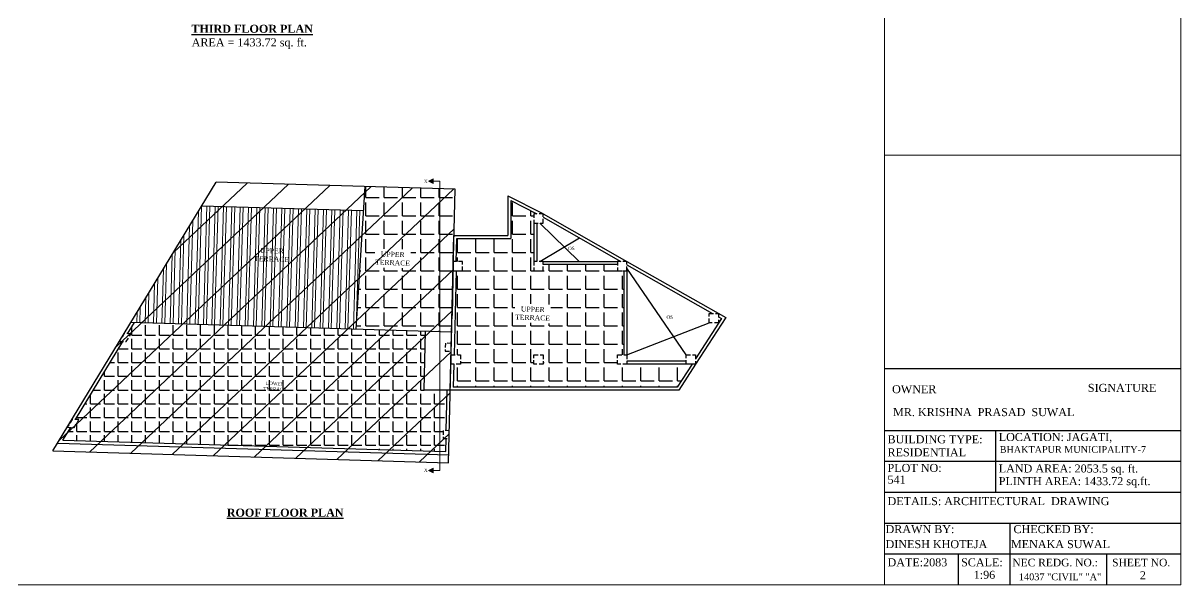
# Model space of a CAD drawing. Header units: inches. Extents: x 4069 to 291496, y -47643 to 12535.
# Drawn here: x 119747 to 121484, y -29056 to -28214 of the extents above; entities that cross this region are included whole.
import ezdxf

# ---------------------------------------------------------------- set-up
doc = ezdxf.new("R2010")
doc.units = ezdxf.units.IN
doc.header["$LTSCALE"] = 5
doc.header["$MEASUREMENT"] = 0
doc.linetypes.add('HIDDEN', pattern=[0.375, 0.25, -0.125])
for name, color, linetype, lineweight in [('1', 7, 'Continuous', 25), ('A-WALL', 7, 'Continuous', 9), ('ele1', 21, 'Continuous', 20)]:
    doc.layers.add(name, color=color, linetype=linetype, lineweight=lineweight)
doc.layers.add('TEXT', color=6, linetype='Continuous')
doc.layers.add('WALL', color=7, linetype='Continuous')
doc.styles.add('ordinary', font='times.ttf')
pattern_1 = [(0, (-5551.395, -5540.418), (0, 27.5), [20, -7.5]), (90, (-5551.395, -5540.418), (-27.5, 2e-15), [20, -7.5])]

# ---------------------------------------------------------------- blocks, each defined once
blk = doc.blocks.new('x-x')
at = {"ltscale": 5}
for points in [[(11364, -701.5), (11364, -694.5), (11357.1, -698.1)], [(11364, -1135.5), (11364, -1128.5), (11357.1, -1132.1)]]:
    blk.add_hatch(color=256, dxfattribs=at).paths.add_polyline_path(points)
for p, q in [((11364, -694.5), (11357.1, -698.1)), ((11364, -701.5), (11364, -694.5)), ((11357.1, -698.1), (11364, -701.5)), ((11374.1, -698.1), (11364, -698.1)), ((11374.1, -698.1), (11374.1, -1132.1)), ((11364, -1128.5), (11357.1, -1132.1)), ((11364, -1135.5), (11364, -1128.5)), ((11357.1, -1132.1), (11364, -1135.5)), ((11374.1, -1132.1), (11364, -1132.1))]:
    blk.add_line(p, q, dxfattribs=at)
at = {"layer": 'A-WALL', "color": 1, "ltscale": 5}
blk.add_line((11374.1, -1120.1), (11374.1, -1132.1), dxfattribs=at)
at = {"layer": 'TEXT', "style": 'ordinary'}
for p in [(11350.1, -701), (11350.1, -1134.1)]:
    blk.add_text('X', height=5, dxfattribs=at).set_placement(p)

msp = doc.modelspace()

# ---------------------------------------------------------------- hatches: boundary and pattern name
at = {"layer": 'A-WALL', "ltscale": 5}
h = msp.add_hatch(dxfattribs=at)
h.set_pattern_fill('STEEL', color=254, scale=100, angle=43.28998543, style=0)
h.set_pattern_definition([(88.28999, (106180.874, -27328.41), (-12.494433, 0.373012), []), (88.28999, (106176.589, -27323.861), (-12.494433, 0.373012), [])])
h.paths.add_polyline_path([(120095.49621, -28548.78963), (120149.08353, -28550.3898), (120148.36965, -28574.29677), (120094.78232, -28572.6966)], flags=24)
h.paths.add_polyline_path([(120257.69899, -28495.08698), (120015.42997, -28487.85422), (119909.09241, -28662.7589), (120246.42203, -28672.82962)])
at = {"layer": 'WALL', "linetype": 'ByBlock', "ltscale": 5, "true_color": 0xf8991e}
h = msp.add_hatch(dxfattribs=at)
h.set_pattern_fill('ANSI31', color=30, scale=350, angle=-1.71001457)
h.set_pattern_definition([(43.29, (111631.187, -25296.735), (-29.99899, 31.8453), [])])
h.paths.add_polyline_path([(119792.00161, -28855.35057), (120036.93645, -28452.48024), (120395.11414, -28463.17337), (120385.39995, -28873.06603)])
h = msp.add_hatch(dxfattribs=at)
h.set_pattern_fill('ANGLE', color=30, scale=100)
h.set_pattern_definition(pattern_1)
h.paths.add_polyline_path([(120274.06389, -28580.27756), (120328.24035, -28581.89533), (120329.09143, -28553.39416), (120274.91496, -28551.77639)], flags=16)
h.paths.add_polyline_path([(120393.47822, -28532.20133), (120395.11414, -28463.17337), (120259.97973, -28459.13903), (120246.42203, -28672.82962), (120390.04381, -28677.11734)])
h = msp.add_hatch(dxfattribs=at)
h.set_pattern_fill('ANGLE', color=30, scale=100)
h.set_pattern_definition(pattern_1)
h.paths.add_polyline_path([(120648.507, -28585.20133), (120639.007, -28585.20133), (120639.007, -28575.70133), (120527.44021, -28575.70133), (120527.44021, -28585.20133), (120513.44021, -28585.20133), (120513.44021, -28571.20133), (120513.44021, -28499.81793), (120517.68624, -28499.81793), (120478.94021, -28480.11517), (120478.94021, -28536.70133), (120397.87284, -28536.70133), (120397.05521, -28571.20133), (120406.55395, -28571.20133), (120406.55395, -28585.20133), (120396.72342, -28585.20133), (120393.73061, -28711.48366), (120403.22935, -28711.48366), (120403.22935, -28725.48366), (120393.39882, -28725.48366), (120392.5812, -28759.98366), (120728.36529, -28759.98366), (120750.65853, -28725.48366), (120653.007, -28725.48366), (120639.007, -28725.48366), (120639.007, -28711.48366), (120648.507, -28711.48366)])
h.paths.add_polyline_path([(120513.44021, -28711.48366), (120527.44021, -28711.48366), (120527.44021, -28725.48366), (120513.44021, -28725.48366)], flags=16)
h.paths.add_polyline_path([(120484.08142, -28662.68438), (120538.25789, -28664.30214), (120539.10896, -28635.80097), (120484.9325, -28634.1832)], flags=16)
h = msp.add_hatch(dxfattribs=at)
h.set_pattern_fill('ANGLE', color=30, scale=75)
h.set_pattern_definition([(0, (-5551.395, -5540.418), (0, 20.625), [15, -5.625]), (90, (-5551.395, -5540.418), (-20.625, 1e-15), [15, -5.625])])
h.paths.add_polyline_path([(120107.48693, -28749.94697), (120143.21181, -28751.01375), (120142.73588, -28766.95173), (120107.011, -28765.88495)], flags=24)
h.paths.add_polyline_path([(120348.96233, -28764.48366), (120351.06044, -28675.95352), (119914.26494, -28662.91332), (119904.1091, -28679.6177), (119909.28163, -28679.77212), (119902.1128, -28691.56345), (119896.94028, -28691.40903), (119825.84944, -28808.33968), (119831.02196, -28808.4941), (119823.85314, -28820.28543), (119818.68061, -28820.13101), (119807.03127, -28839.29192), (120381.29281, -28856.43606), (120381.75483, -28836.94117), (120377.25674, -28836.80688), (120377.54106, -28824.81002), (120382.03914, -28824.94431), (120383.47202, -28764.48366)])

# ---------------------------------------------------------------- linework, layer by layer
at = {"layer": '1'}
for p, q in [((121039.08392, -28731.88637), (121483.73454, -28731.88637)), ((121039.08392, -28824.52192), (121483.73454, -28824.52192)), ((121205.90923, -28824.52192), (121205.90923, -28917.15746)), ((121039.08392, -28870.83969), (121483.73454, -28870.83969)), ((121039.08392, -28917.15746), (121483.73454, -28917.15746)), ((121039.08392, -28963.47523), (121483.73454, -28963.47523)), ((121227.17739, -28963.47523), (121227.17739, -29056.11078)), ((121039.08392, -29009.79301), (121483.73454, -29009.79301)), ((121150.24658, -29056.11078), (121150.24658, -29009.79301)), ((121372.57189, -29056.11078), (121372.57189, -29009.79301))]:
    msp.add_line(p, q, dxfattribs=at)
at = {"layer": 'A-WALL', "lineweight": 30}
for p, q in [((119792.00161, -28855.35057), (120036.93645, -28452.48024)), ((120395.11414, -28463.17337), (120036.93645, -28452.48024)), ((120259.97973, -28459.13903), (120246.42203, -28672.82962)), ((120385.39995, -28873.06603), (120395.11414, -28463.17337)), ((120474.44021, -28472.77848), (120474.44021, -28532.20133)), ((120474.44021, -28472.77848), (120525.9664, -28498.98009)), ((120015.42997, -28487.85422), (120257.69899, -28495.08698)), ((120478.94021, -28480.11517), (120478.94021, -28536.70133)), ((120478.94021, -28480.11517), (120517.68624, -28499.81793)), ((120525.9664, -28498.98009), (120527.44021, -28499.81793)), ((120527.44021, -28499.81793), (120653.007, -28571.20133)), ((120527.44021, -28504.99426), (120643.90159, -28571.20133)), ((120513.44021, -28513.81793), (120513.44021, -28571.20133)), ((120517.94021, -28513.81793), (120517.94021, -28571.20133)), ((120387.97328, -28764.48366), (120393.40824, -28535.15452)), ((120392.55395, -28571.20133), (120393.47822, -28532.20133)), ((120393.47822, -28532.20133), (120474.44021, -28532.20133)), ((120397.05521, -28571.20133), (120397.87284, -28536.70133)), ((120397.87284, -28536.70133), (120478.94021, -28536.70133)), ((120392.55395, -28571.20133), (120390.6364, -28652.11289)), ((120527.44021, -28571.20133), (120639.007, -28571.20133)), ((120639.007, -28575.70133), (120527.44021, -28575.70133)), ((120653.007, -28571.20133), (120801.25289, -28655.47755)), ((120653.007, -28576.37766), (120781.28823, -28649.30418)), ((120396.72342, -28585.20133), (120393.73061, -28711.48366)), ((120648.507, -28585.20133), (120648.507, -28711.48366)), ((120653.007, -28585.20133), (120653.007, -28711.98366)), ((119904.1091, -28679.6177), (119914.26494, -28662.91332)), ((120390.04381, -28677.11734), (119909.09241, -28662.7589)), ((120801.25289, -28655.47755), (120756.01627, -28725.48366)), ((120794.88831, -28657.03568), (120756.01627, -28717.19226)), ((120790.39365, -28654.48051), (120794.88831, -28657.03568)), ((120348.96233, -28764.48366), (120351.06044, -28675.95352)), ((119825.84944, -28808.33968), (119896.94028, -28691.40903)), ((120393.39882, -28725.48366), (120392.5812, -28759.98366)), ((120742.01627, -28720.98366), (120653.007, -28720.98366)), ((120756.01627, -28725.48366), (120653.007, -28725.48366)), ((120750.65853, -28725.48366), (120728.36529, -28759.98366)), ((120756.01627, -28725.48366), (120730.81522, -28764.48366)), ((120730.81522, -28764.48366), (120348.96233, -28764.48366)), ((120382.03914, -28824.94431), (120383.47202, -28764.48366)), ((120728.36529, -28759.98366), (120392.5812, -28759.98366)), ((119807.03127, -28839.29192), (119818.68061, -28820.13101)), ((119807.03127, -28839.29192), (120381.29281, -28856.43606)), ((120381.29281, -28856.43606), (120381.75483, -28836.94117)), ((119792.00161, -28855.35057), (120385.39995, -28873.06603)), ((119799.17044, -28843.55924), (120385.68427, -28861.06917))]:
    msp.add_line(p, q, dxfattribs=at)
at = {"layer": 'ele1'}
for p, q in [((121039.08392, -29056.11078), (121039.08392, -26900.77781)), ((121483.73454, -28412.12096), (121039.08392, -28412.12096))]:
    msp.add_line(p, q, dxfattribs=at)
msp.add_lwpolyline([(118398.77009, -26900.77781), (121483.73454, -26900.77781), (121483.73454, -29056.11078), (118398.77009, -29056.11078)], close=True, dxfattribs=at)
msp.add_lwpolyline([(118398.77009, -26900.77781), (121483.73454, -26900.77781), (121483.73454, -29056.11078), (118398.77009, -29056.11078)], close=True, dxfattribs=at)
at = {"layer": 'WALL', "color": 30, "linetype": 'ByBlock', "ltscale": 5, "true_color": 0xf8991e}
for p, q in [((120522.44021, -28513.81793), (120581.1182, -28571.20133)), ((120522.44021, -28571.20133), (120581.84199, -28535.9211)), ((120742.01627, -28711.48366), (120653.007, -28581.55399)), ((120653.007, -28711.48366), (120776.39365, -28663.30418))]:
    msp.add_line(p, q, dxfattribs=at)
at = {"layer": 'WALL', "color": 2, "linetype": 'HIDDEN', "ltscale": 5}
for points in [[(120513.44021, -28513.81793), (120527.44021, -28513.81793), (120527.44021, -28499.81793), (120513.44021, -28499.81793)], [(120392.55395, -28585.20133), (120406.55395, -28585.20133), (120406.55395, -28571.20133), (120392.55395, -28571.20133)], [(120513.44021, -28585.20133), (120527.44021, -28585.20133), (120527.44021, -28571.20133), (120513.44021, -28571.20133)], [(120639.007, -28585.20133), (120653.007, -28585.20133), (120653.007, -28571.20133), (120639.007, -28571.20133)], [(120776.39365, -28649.30418), (120790.39365, -28649.30418), (120790.39365, -28663.30418), (120776.39365, -28663.30418)], [(119891.76775, -28691.25461), (119902.1128, -28691.56345), (119909.28163, -28679.77212), (119898.93658, -28679.46328)], [(120380.64486, -28693.84432), (120380.36055, -28705.84118), (120389.35671, -28706.10975), (120389.64103, -28694.11289)], [(120380.64486, -28693.84432), (120380.36055, -28705.84118), (120389.35671, -28706.10975), (120389.64103, -28694.11289)], [(120389.22935, -28711.48366), (120403.22935, -28711.48366), (120403.22935, -28725.48366), (120389.22935, -28725.48366)], [(120513.44021, -28711.48366), (120527.44021, -28711.48366), (120527.44021, -28725.48366), (120513.44021, -28725.48366)], [(120639.007, -28711.48366), (120653.007, -28711.48366), (120653.007, -28725.48366), (120639.007, -28725.48366)], [(120742.01627, -28711.48366), (120756.01627, -28711.48366), (120756.01627, -28725.48366), (120742.01627, -28725.48366)], [(119813.50809, -28819.97659), (119823.85314, -28820.28543), (119831.02196, -28808.4941), (119820.67691, -28808.18526)], [(120377.54106, -28824.81002), (120377.25674, -28836.80688), (120386.25291, -28837.07545), (120386.53722, -28825.0786)]]:
    msp.add_lwpolyline(points, close=True, dxfattribs=at)

# ---------------------------------------------------------------- block references
at = {"layer": 'A-WALL', "color": 1}
msp.add_blockref('x-x', (108998.42101, -27752.75988), dxfattribs=at)

# ---------------------------------------------------------------- texts
at = {"layer": '1', "style": 'ordinary'}
for s, height, p in [('OWNER', 12, (121050.64059, -28768.81332)), ('SIGNATURE', 12, (121344.28172, -28766.81332)), ('MR. KRISHNA  PRASAD  SUWAL', 12, (121052.17333, -28803.21952)), ('BUILDING TYPE:  ', 12, (121043.81004, -28843.99553)), ('LOCATION: JAGATI,', 12, (121210.63535, -28840.50954)), ('RESIDENTIAL', 12, (121043.81004, -28863.49553)), ('BHAKTAPUR MUNICIPALITY-7', 10.08, (121212.05754, -28858.22865)), ('PLOT NO: ', 12, (121043.81004, -28886.82731)), ('LAND AREA: 2053.5 sq. ft. ', 12, (121210.63535, -28887.69878)), ('541', 12, (121043.81004, -28904.32731)), ('PLINTH AREA: 1433.72 sq.ft.', 12, (121210.63535, -28906.69878)), ('DETAILS: ARCHITECTURAL  DRAWING ', 12, (121043.81004, -28936.63107)), ('DRAWN BY:', 12, (121040.86157, -28978.59138)), ('CHECKED BY: ', 12, (121232.70823, -28978.59138)), ('DINESH KHOTEJA', 12, (121040.86157, -29001.09138)), ('MENAKA SUWAL', 12, (121228.95505, -29001.09138)), ('DATE:2083', 12, (121043.81004, -29028.39515)), ('SCALE:', 12, (121154.11456, -29028.39515)), ('NEC REDG. NO.:', 11.4, (121231.04538, -29028.39515)), ('SHEET NO.', 11.4, (121380.7361, -29028.39515)), ('14037 "CIVIL" "A"', 10.2, (121240.77808, -29049.16136)), ('2', 12, (121422.27118, -29047.66682))]:
    msp.add_text(s, height=height, dxfattribs=at).set_placement(p)
msp.add_attdef('1:96', (121173.10077, -29047.10112), 'SCALE', height=12, dxfattribs=at)
at = {"layer": 'TEXT', "style": 'ordinary'}
for p in [(120564.67586, -28554.31259), (120712.22854, -28657.14325)]:
    msp.add_text('OS', height=5, dxfattribs=at).set_placement(p)
at = {"layer": 'TEXT', "char_height": 12, "width": 219.8150831, "attachment_point": 8, "style": 'ordinary'}
for s, insert in [('{\\fTimes New Roman|b1|i0|c0|p18;\\LTHIRD FLOOR PLAN}', (120090.86034, -28228.69549)), ('AREA = 1433.72 sq. ft.', (120086.55381, -28252.81847)), ('{\\fTimes New Roman|b1|i0|c0|p18;\\LROOF FLOOR PLAN}', (120140.37977, -28954.03792))]:
    msp.add_mtext(s, dxfattribs=dict(at, insert=insert))
at = {"layer": 'TEXT', "attachment_point": 8, "rotation": 358.28959735, "style": 'ordinary'}
for s, insert, char_height in [('UPPER\\PTERRACE', (120120.00922, -28571.5739), 7.5), ('UPPER\\PTERRACE', (120301.31512, -28576.98666), 7.5), ('UPPER\\PTERRACE', (120511.33265, -28659.39347), 7.5), ('LOWER\\PTERRACE', (120124.91075, -28765.1689), 5)]:
    msp.add_mtext_dynamic_manual_height_columns(s, width=101.5687276, gutter_width=1720.71691, heights=[0], dxfattribs=dict(at, insert=insert, char_height=char_height))

doc.saveas('drawing.dxf')
